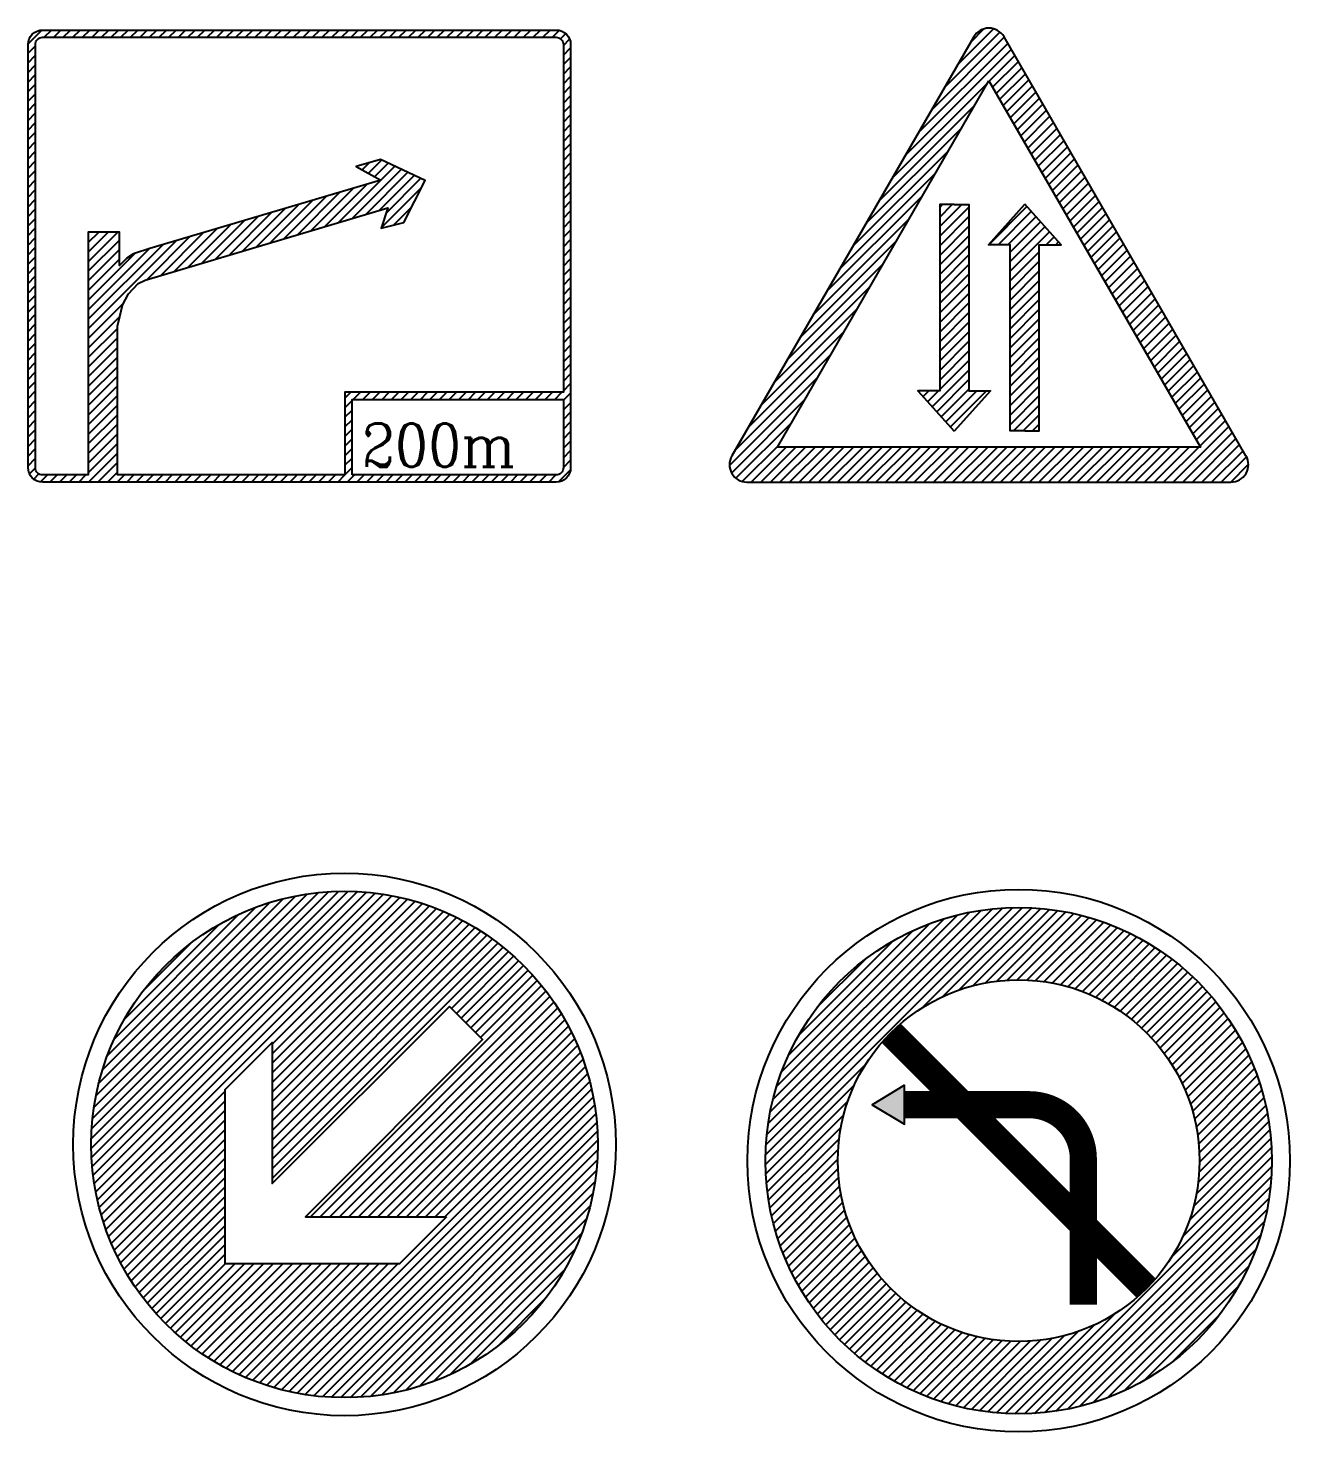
# Model space of a CAD drawing. Extents: x 1216 to 44401, y 2119 to 23617.
# Drawn here: x 9095 to 11420, y 18362 to 20950 of the extents above; entities that cross this region are included whole.
import ezdxf
from ezdxf.enums import TextEntityAlignment as Align

# ---------------------------------------------------------------- set-up
doc = ezdxf.new("R2010")
doc.units = 0
doc.header["$LTSCALE"] = 10
doc.header["$MEASUREMENT"] = 0
doc.layers.get('0').update_dxf_attribs({"linetype": 'CONTINUOUS'})
doc.styles.add('25', font='ROMANC.SHX', dxfattribs={"height": 1})

# ---------------------------------------------------------------- blocks, each defined once
blk = doc.blocks.new('*X4')
at = {"color": 0, "linetype": 'CONTINUOUS'}
for p, q in [((-0.5, 0.8082), (-0.4749, 0.8333)), ((-0.4705, 0.82), (-0.4571, 0.8333)), ((-0.4528, 0.82), (-0.4395, 0.8333)), ((-0.4351, 0.82), (-0.4218, 0.8333)), ((-0.4174, 0.82), (-0.4041, 0.8333)), ((-0.3998, 0.82), (-0.3864, 0.8333)), ((-0.3821, 0.82), (-0.3687, 0.8333)), ((-0.3644, 0.82), (-0.3511, 0.8333)), ((-0.3467, 0.82), (-0.3334, 0.8333)), ((-0.329, 0.82), (-0.3157, 0.8333)), ((-0.3114, 0.82), (-0.298, 0.8333)), ((-0.2937, 0.82), (-0.2804, 0.8333)), ((-0.276, 0.82), (-0.2627, 0.8333)), ((-0.2583, 0.82), (-0.245, 0.8333)), ((-0.2407, 0.82), (-0.2273, 0.8333)), ((-0.223, 0.82), (-0.2096, 0.8333)), ((-0.2053, 0.82), (-0.192, 0.8333)), ((-0.1876, 0.82), (-0.1743, 0.8333)), ((-0.1699, 0.82), (-0.1566, 0.8333)), ((-0.1523, 0.82), (-0.1389, 0.8333)), ((-0.1346, 0.82), (-0.1213, 0.8333)), ((-0.1169, 0.82), (-0.1036, 0.8333)), ((-0.0992, 0.82), (-0.0859, 0.8333)), ((-0.0816, 0.82), (-0.0682, 0.8333)), ((-0.0639, 0.82), (-0.0506, 0.8333)), ((-0.0462, 0.82), (-0.0329, 0.8333)), ((-0.0285, 0.82), (-0.0152, 0.8333)), ((-0.0109, 0.82), (0.0025, 0.8333)), ((0.0068, 0.82), (0.0202, 0.8333)), ((0.0245, 0.82), (0.0378, 0.8333)), ((0.0422, 0.82), (0.0555, 0.8333)), ((0.0599, 0.82), (0.0732, 0.8333)), ((0.0775, 0.82), (0.0909, 0.8333)), ((0.0952, 0.82), (0.1085, 0.8333)), ((0.1129, 0.82), (0.1262, 0.8333)), ((0.1306, 0.82), (0.1439, 0.8333)), ((0.1482, 0.82), (0.1616, 0.8333)), ((0.1659, 0.82), (0.1793, 0.8333)), ((0.1836, 0.82), (0.1969, 0.8333)), ((0.2013, 0.82), (0.2146, 0.8333)), ((0.219, 0.82), (0.2323, 0.8333)), ((0.2366, 0.82), (0.25, 0.8333)), ((0.2543, 0.82), (0.2676, 0.8333)), ((0.272, 0.82), (0.2853, 0.8333)), ((0.2897, 0.82), (0.303, 0.8333)), ((0.3073, 0.82), (0.3207, 0.8333)), ((0.325, 0.82), (0.3384, 0.8333)), ((0.3427, 0.82), (0.356, 0.8333)), ((0.3604, 0.82), (0.3737, 0.8333)), ((0.3781, 0.82), (0.3914, 0.8333)), ((0.3957, 0.82), (0.4091, 0.8333)), ((0.4134, 0.82), (0.4267, 0.8333)), ((0.4311, 0.82), (0.4444, 0.8333)), ((0.4488, 0.82), (0.4621, 0.8333)), ((0.4664, 0.82), (0.4791, 0.8327)), ((-0.5, 0.7905), (-0.4867, 0.8038)), ((0.4814, 0.8173), (0.4909, 0.8268)), ((0.4867, 0.8049), (0.4982, 0.8164)), ((-0.5, 0.7728), (-0.4867, 0.7861)), ((0.4867, 0.7872), (0.5, 0.8005)), ((0.4867, 0.7695), (0.5, 0.7828)), ((-0.5, 0.7551), (-0.4867, 0.7684)), ((-0.5, 0.7374), (-0.4867, 0.7508)), ((0.4867, 0.7518), (0.5, 0.7652)), ((-0.5, 0.7198), (-0.4867, 0.7331)), ((0.4867, 0.7342), (0.5, 0.7475)), ((0.4867, 0.7165), (0.5, 0.7298)), ((-0.5, 0.7021), (-0.4867, 0.7154)), ((0.4867, 0.6988), (0.5, 0.7121)), ((-0.5, 0.6844), (-0.4867, 0.6977)), ((-0.5, 0.6667), (-0.4867, 0.6801)), ((0.4867, 0.6811), (0.5, 0.6945)), ((0.4867, 0.6634), (0.5, 0.6768)), ((-0.5, 0.649), (-0.4867, 0.6624)), ((0.4867, 0.6458), (0.5, 0.6591)), ((-0.5, 0.6314), (-0.4867, 0.6447)), ((-0.5, 0.6137), (-0.4867, 0.627)), ((0.4867, 0.6281), (0.5, 0.6414)), ((0.4867, 0.6104), (0.5, 0.6237)), ((-0.5, 0.596), (-0.4867, 0.6093)), ((0.4867, 0.5927), (0.5, 0.6061)), ((-0.5, 0.5783), (-0.4867, 0.5917)), ((-0.5, 0.5607), (-0.4867, 0.574)), ((0.0971, 0.4861), (0.188, 0.5769)), ((0.116, 0.5756), (0.1293, 0.589)), ((0.1223, 0.4935), (0.2, 0.5712)), ((0.1273, 0.5692), (0.1518, 0.5938)), ((0.1386, 0.5629), (0.1639, 0.5881)), ((0.1499, 0.5565), (0.1759, 0.5825)), ((0.4867, 0.5751), (0.5, 0.5884)), ((0.4867, 0.5574), (0.5, 0.5707)), ((-0.5, 0.543), (-0.4867, 0.5563)), ((0.0468, 0.4711), (0.1245, 0.5488)), ((0.072, 0.4786), (0.1496, 0.5562)), ((0.1475, 0.501), (0.212, 0.5656)), ((0.1518, 0.47), (0.2261, 0.5443)), ((0.1601, 0.496), (0.2241, 0.56)), ((0.4867, 0.5397), (0.5, 0.553)), ((-0.5, 0.5253), (-0.4867, 0.5386)), ((-0.5, 0.5076), (-0.4867, 0.521)), ((-0.0539, 0.4411), (0.0242, 0.5192)), ((-0.0287, 0.4486), (0.0493, 0.5266)), ((-0.0036, 0.4561), (0.0743, 0.534)), ((0.0216, 0.4636), (0.0994, 0.5414)), ((0.4867, 0.522), (0.5, 0.5354)), ((0.4867, 0.5043), (0.5, 0.5177)), ((-0.5, 0.4899), (-0.4867, 0.5033)), ((-0.1294, 0.4186), (-0.0511, 0.4969)), ((-0.1043, 0.4261), (-0.026, 0.5043)), ((-0.0791, 0.4336), (-0.0009, 0.5118)), ((0.1728, 0.4733), (0.2077, 0.5082)), ((0.4867, 0.4867), (0.5, 0.5)), ((-0.5, 0.4723), (-0.4867, 0.4856)), ((-0.5, 0.4546), (-0.4867, 0.4679)), ((-0.2301, 0.3886), (-0.1514, 0.4673)), ((-0.205, 0.3961), (-0.1263, 0.4747)), ((-0.1798, 0.4036), (-0.1012, 0.4821)), ((-0.1546, 0.4111), (-0.0761, 0.4895)), ((0.4867, 0.469), (0.5, 0.4823)), ((-0.5, 0.4369), (-0.4867, 0.4502)), ((-0.3892, 0.4063), (-0.3345, 0.461)), ((-0.3892, 0.424), (-0.3522, 0.461)), ((-0.3892, 0.4417), (-0.3698, 0.461)), ((-0.3892, 0.4593), (-0.3875, 0.461)), ((-0.3892, 0.3886), (-0.3317, 0.4462)), ((-0.3892, 0.2826), (-0.2266, 0.4451)), ((-0.2805, 0.3736), (-0.2016, 0.4525)), ((-0.2553, 0.3811), (-0.1765, 0.4599)), ((0.4867, 0.4513), (0.5, 0.4646)), ((0.4867, 0.4336), (0.5, 0.447)), ((-0.5, 0.4192), (-0.4867, 0.4326)), ((-0.5, 0.4016), (-0.4867, 0.4149)), ((-0.3892, 0.3003), (-0.2517, 0.4377)), ((-0.3892, 0.3179), (-0.2769, 0.4302)), ((-0.3892, 0.371), (-0.3317, 0.4285)), ((-0.3892, 0.3356), (-0.3031, 0.4216)), ((0.4867, 0.416), (0.5, 0.4293)), ((-0.5, 0.3839), (-0.4867, 0.3972)), ((-0.3892, 0.3533), (-0.3317, 0.4108)), ((0.4867, 0.3983), (0.5, 0.4116)), ((0.4867, 0.3806), (0.5, 0.3939)), ((-0.5, 0.3662), (-0.4867, 0.3795)), ((0.4867, 0.3629), (0.5, 0.3763)), ((-0.5, 0.3485), (-0.4867, 0.3619)), ((-0.5, 0.3309), (-0.4867, 0.3442)), ((0.4867, 0.3452), (0.5, 0.3586)), ((0.4867, 0.3276), (0.5, 0.3409)), ((-0.5, 0.3132), (-0.4867, 0.3265)), ((-0.3892, 0.2649), (-0.3233, 0.3308)), ((0.4867, 0.3099), (0.5, 0.3232)), ((-0.5, 0.2955), (-0.4867, 0.3088)), ((-0.5, 0.2778), (-0.4867, 0.2912)), ((-0.3892, 0.2472), (-0.3308, 0.3056)), ((0.4867, 0.2922), (0.5, 0.3055)), ((0.4867, 0.2745), (0.5, 0.2879)), ((-0.5, 0.2601), (-0.4867, 0.2735)), ((-0.3892, 0.2295), (-0.3353, 0.2834)), ((-0.3892, 0.2119), (-0.3353, 0.2658)), ((0.4867, 0.2569), (0.5, 0.2702)), ((-0.5, 0.2425), (-0.4867, 0.2558)), ((-0.5, 0.2248), (-0.4867, 0.2381)), ((-0.3892, 0.1942), (-0.3353, 0.2481)), ((0.4867, 0.2392), (0.5, 0.2525)), ((0.4867, 0.2215), (0.5, 0.2348)), ((-0.5, 0.2071), (-0.4867, 0.2204)), ((-0.3892, 0.1765), (-0.3353, 0.2304)), ((-0.3892, 0.1588), (-0.3353, 0.2127)), ((0.4867, 0.2038), (0.5, 0.2172)), ((-0.5, 0.1894), (-0.4867, 0.2028)), ((-0.5, 0.1718), (-0.4867, 0.1851)), ((-0.3892, 0.1412), (-0.3353, 0.1951)), ((0.4867, 0.1861), (0.5, 0.1995)), ((0.4867, 0.1685), (0.5, 0.1818)), ((-0.5, 0.1541), (-0.4867, 0.1674)), ((-0.3892, 0.1235), (-0.3353, 0.1774)), ((-0.3892, 0.1058), (-0.3353, 0.1597)), ((0.0841, 0.1548), (0.095, 0.1658)), ((0.0994, 0.1524), (0.1127, 0.1658)), ((0.1171, 0.1524), (0.1304, 0.1658)), ((0.1347, 0.1524), (0.1481, 0.1658)), ((0.1524, 0.1524), (0.1658, 0.1658)), ((0.1701, 0.1524), (0.1834, 0.1658)), ((0.1878, 0.1524), (0.2011, 0.1658)), ((0.2055, 0.1524), (0.2188, 0.1658)), ((0.2231, 0.1524), (0.2365, 0.1658)), ((0.2408, 0.1524), (0.2541, 0.1658)), ((0.2585, 0.1524), (0.2718, 0.1658)), ((0.2762, 0.1524), (0.2895, 0.1658)), ((0.2938, 0.1524), (0.3072, 0.1658)), ((0.3115, 0.1524), (0.3249, 0.1658)), ((0.3292, 0.1524), (0.3425, 0.1658)), ((0.3469, 0.1524), (0.3602, 0.1658)), ((0.3646, 0.1524), (0.3779, 0.1658)), ((0.3822, 0.1524), (0.3956, 0.1658)), ((0.3999, 0.1524), (0.4132, 0.1658)), ((0.4176, 0.1524), (0.4309, 0.1658)), ((0.4353, 0.1524), (0.4486, 0.1658)), ((0.4529, 0.1524), (0.4663, 0.1658)), ((0.4706, 0.1524), (0.484, 0.1658)), ((0.4867, 0.1508), (0.5, 0.1641)), ((-0.5, 0.1364), (-0.4867, 0.1497)), ((-0.5, 0.1187), (-0.4867, 0.1321)), ((-0.3892, 0.0881), (-0.3353, 0.142)), ((0.0841, 0.1371), (0.0974, 0.1505)), ((0.0841, 0.1195), (0.0974, 0.1328)), ((0.4867, 0.1331), (0.5, 0.1464)), ((-0.5, 0.101), (-0.4867, 0.1144)), ((-0.3892, 0.0704), (-0.3353, 0.1243)), ((-0.3892, 0.0528), (-0.3353, 0.1067)), ((0.0841, 0.1018), (0.0974, 0.1151)), ((0.4867, 0.1154), (0.5, 0.1288)), ((0.4867, 0.0978), (0.5, 0.1111)), ((-0.5, 0.0834), (-0.4867, 0.0967)), ((-0.5, 0.0657), (-0.4867, 0.079)), ((-0.3892, 0.0351), (-0.3353, 0.089)), ((0.0841, 0.0841), (0.0974, 0.0974)), ((0.0841, 0.0664), (0.0974, 0.0798)), ((0.4867, 0.0801), (0.5, 0.0934)), ((-0.5, 0.048), (-0.4867, 0.0613)), ((-0.3892, 0.0174), (-0.3353, 0.0713)), ((-0.3889, 0), (-0.3353, 0.0536)), ((0.0841, 0.0487), (0.0974, 0.0621)), ((0.4867, 0.0624), (0.5, 0.0757)), ((0.4867, 0.0447), (0.5, 0.0581)), ((-0.5, 0.0303), (-0.4867, 0.0437)), ((-0.4974, 0.0152), (-0.4867, 0.026)), ((-0.3712, 0), (-0.3353, 0.036)), ((0.0841, 0.0311), (0.0974, 0.0444)), ((0.0841, 0.0134), (0.0974, 0.0267)), ((0.4867, 0.027), (0.5, 0.0404)), ((-0.4895, 0.0055), (-0.4799, 0.0151)), ((-0.477, 0.0003), (-0.464, 0.0133)), ((-0.4596, 0), (-0.4463, 0.0133)), ((-0.4419, 0), (-0.4286, 0.0133)), ((-0.4243, 0), (-0.4109, 0.0133)), ((-0.4066, 0), (-0.3933, 0.0133)), ((-0.3536, 0), (-0.3353, 0.0183)), ((-0.3359, 0), (-0.3225, 0.0133)), ((-0.3182, 0), (-0.3049, 0.0133)), ((-0.3005, 0), (-0.2872, 0.0133)), ((-0.2828, 0), (-0.2695, 0.0133)), ((-0.2652, 0), (-0.2518, 0.0133)), ((-0.2475, 0), (-0.2342, 0.0133)), ((-0.2298, 0), (-0.2165, 0.0133)), ((-0.2121, 0), (-0.1988, 0.0133)), ((-0.1945, 0), (-0.1811, 0.0133)), ((-0.1768, 0), (-0.1634, 0.0133)), ((-0.1591, 0), (-0.1458, 0.0133)), ((-0.1414, 0), (-0.1281, 0.0133)), ((-0.1237, 0), (-0.1104, 0.0133)), ((-0.1061, 0), (-0.0927, 0.0133)), ((-0.0884, 0), (-0.0751, 0.0133)), ((-0.0707, 0), (-0.0574, 0.0133)), ((-0.053, 0), (-0.0397, 0.0133)), ((-0.0354, 0), (-0.022, 0.0133)), ((-0.0177, 0), (-0.0043, 0.0133)), ((0, 0), (0.0133, 0.0133)), ((0.0177, 0), (0.031, 0.0133)), ((0.0354, 0), (0.0487, 0.0133)), ((0.053, 0), (0.0664, 0.0133)), ((0.0707, 0), (0.084, 0.0133)), ((0.0884, 0), (0.1017, 0.0133)), ((0.1061, 0), (0.1194, 0.0133)), ((0.1237, 0), (0.1371, 0.0133)), ((0.1414, 0), (0.1548, 0.0133)), ((0.1591, 0), (0.1724, 0.0133)), ((0.1768, 0), (0.1901, 0.0133)), ((0.1945, 0), (0.2078, 0.0133)), ((0.2121, 0), (0.2255, 0.0133)), ((0.2298, 0), (0.2431, 0.0133)), ((0.2475, 0), (0.2608, 0.0133)), ((0.2652, 0), (0.2785, 0.0133)), ((0.2828, 0), (0.2962, 0.0133)), ((0.3005, 0), (0.3139, 0.0133)), ((0.3182, 0), (0.3315, 0.0133)), ((0.3359, 0), (0.3492, 0.0133)), ((0.3536, 0), (0.3669, 0.0133)), ((0.3712, 0), (0.3846, 0.0133)), ((0.3889, 0), (0.4022, 0.0133)), ((0.4066, 0), (0.4199, 0.0133)), ((0.4243, 0), (0.4376, 0.0133)), ((0.4419, 0), (0.4553, 0.0133)), ((0.4596, 0), (0.473, 0.0133)), ((0.4776, 0.0004), (0.4996, 0.0224))]:
    blk.add_line(p, q, dxfattribs=at)
blk = doc.blocks.new('3')
at = {"linetype": 'CONTINUOUS'}
for points in [[(112.4306, 202.7661), (113.3773, 202.7661, -0.414214), (113.4039, 202.7395), (113.4039, 201.9595, -0.414214), (113.3773, 201.9328), (112.4306, 201.9328, -0.414214), (112.4039, 201.9595), (112.4039, 202.7395, -0.414214)], [(112.4306, 202.7528), (113.3773, 202.7528, -0.414214), (113.3906, 202.7395), (113.3906, 202.0986), (112.988, 202.0986), (112.988, 201.9461), (112.5686, 201.9461), (112.5686, 202.2205), (112.5731, 202.2381), (112.5781, 202.2587), (112.589, 202.2798), (112.6071, 202.2987), (112.6195, 202.3052), (113.0671, 202.4385), (113.055, 202.4007), (113.0964, 202.4111), (113.1361, 202.489), (113.0537, 202.5276), (113.0087, 202.5148), (113.054, 202.4891), (112.6282, 202.3634), (112.5985, 202.3537), (112.5857, 202.3456), (112.5723, 202.3323), (112.5723, 202.3938), (112.5147, 202.3938), (112.5147, 201.9461), (112.4306, 201.9461, -0.414214), (112.4173, 201.9595), (112.4173, 202.7395, -0.414214)], [(113.0014, 201.9461), (113.0014, 202.0852), (113.3906, 202.0852), (113.3906, 201.9595, -0.414214), (113.3773, 201.9461)]]:
    blk.add_lwpolyline(points, format="xyb", close=True, dxfattribs=at)
blk.add_blockref('*X4', (112.9039, 201.9328), dxfattribs=at)
at = {"linetype": 'CONTINUOUS', "style": '25', "width": 0.820967}
blk.add_text('200m', height=0.08, dxfattribs=at).set_placement((113.0188, 201.9609), (113.3034, 201.9609), align=Align.FIT)
blk = doc.blocks.new('*X5')
at = {"color": 0, "linetype": 'CONTINUOUS'}
for p, q in [((-0.0576, 0.7909), (0.0087, 0.8572)), ((-0.0335, 0.8327), (-0.0091, 0.8571)), ((-0.1301, 0.6654), (0.0348, 0.8303)), ((-0.1059, 0.7073), (0.0284, 0.8416)), ((-0.0818, 0.7491), (0.0204, 0.8512)), ((-0.1542, 0.6236), (0.0413, 0.8191)), ((0.0004, 0.7606), (0.0478, 0.8079)), ((0.0069, 0.7494), (0.0543, 0.7967)), ((0.0134, 0.7382), (0.0607, 0.7855)), ((-0.1784, 0.5818), (-0.0016, 0.7585)), ((0.0198, 0.7269), (0.0672, 0.7743)), ((0.0263, 0.7157), (0.0737, 0.7631)), ((0.0328, 0.7045), (0.0801, 0.7519)), ((0.0393, 0.6933), (0.0866, 0.7407)), ((0.0457, 0.6821), (0.0931, 0.7295)), ((-0.2025, 0.54), (-0.0257, 0.7167)), ((0.0522, 0.6709), (0.0996, 0.7183)), ((0.0587, 0.6597), (0.106, 0.7071)), ((-0.2267, 0.4981), (-0.0499, 0.6749)), ((0.0651, 0.6485), (0.1125, 0.6959)), ((0.0716, 0.6373), (0.119, 0.6847)), ((0.0781, 0.6261), (0.1254, 0.6734)), ((0.0845, 0.6149), (0.1319, 0.6622)), ((0.091, 0.6037), (0.1384, 0.651)), ((-0.2508, 0.4563), (-0.074, 0.6331)), ((0.0975, 0.5925), (0.1448, 0.6398)), ((0.104, 0.5813), (0.1513, 0.6286)), ((0.1104, 0.57), (0.1578, 0.6174)), ((0.1169, 0.5588), (0.1643, 0.6062)), ((-0.2749, 0.4145), (-0.0982, 0.5912)), ((0.1234, 0.5476), (0.1707, 0.595)), ((0.1298, 0.5364), (0.1772, 0.5838)), ((0.1363, 0.5252), (0.1837, 0.5726)), ((-0.2991, 0.3727), (-0.1223, 0.5494)), ((0.1428, 0.514), (0.1901, 0.5614)), ((0.1492, 0.5028), (0.1966, 0.5502)), ((0.1557, 0.4916), (0.2031, 0.539)), ((0.1622, 0.4804), (0.2096, 0.5278)), ((-0.3232, 0.3308), (-0.1465, 0.5076)), ((0.1687, 0.4692), (0.216, 0.5165)), ((0.1751, 0.458), (0.2225, 0.5053)), ((0.1816, 0.4468), (0.229, 0.4941)), ((0.1881, 0.4356), (0.2354, 0.4829)), ((0.1945, 0.4244), (0.2419, 0.4717)), ((-0.3474, 0.289), (-0.1706, 0.4658)), ((0.201, 0.4131), (0.2484, 0.4605)), ((0.2075, 0.4019), (0.2548, 0.4493)), ((-0.3715, 0.2472), (-0.1948, 0.4239)), ((0.214, 0.3907), (0.2613, 0.4381)), ((0.2204, 0.3795), (0.2678, 0.4269)), ((0.2269, 0.3683), (0.2743, 0.4157)), ((0.2334, 0.3571), (0.2807, 0.4045)), ((0.2398, 0.3459), (0.2872, 0.3933)), ((-0.3957, 0.2054), (-0.2189, 0.3821)), ((0.2463, 0.3347), (0.2937, 0.3821)), ((0.2528, 0.3235), (0.3001, 0.3708)), ((-0.4198, 0.1635), (-0.2431, 0.3403)), ((0.2592, 0.3123), (0.3066, 0.3596)), ((0.2657, 0.3011), (0.3131, 0.3484)), ((0.2722, 0.2899), (0.3196, 0.3372)), ((0.2787, 0.2787), (0.326, 0.326)), ((0.2851, 0.2675), (0.3325, 0.3148)), ((-0.444, 0.1217), (-0.2672, 0.2985)), ((0.2916, 0.2562), (0.339, 0.3036)), ((0.2981, 0.245), (0.3454, 0.2924)), ((0.3045, 0.2338), (0.3519, 0.2812)), ((0.311, 0.2226), (0.3584, 0.27)), ((0.3175, 0.2114), (0.3648, 0.2588)), ((-0.4681, 0.0799), (-0.2914, 0.2566)), ((0.324, 0.2002), (0.3713, 0.2476)), ((0.3304, 0.189), (0.3778, 0.2364)), ((-0.4781, 0.0522), (-0.3155, 0.2148)), ((0.3369, 0.1778), (0.3843, 0.2252)), ((0.3434, 0.1666), (0.3907, 0.2139)), ((0.3498, 0.1554), (0.3972, 0.2027)), ((0.3563, 0.1442), (0.4037, 0.1915)), ((-0.4743, 0.0384), (-0.3397, 0.173)), ((0.3628, 0.133), (0.4101, 0.1803)), ((0.3692, 0.1218), (0.4166, 0.1691)), ((0.3757, 0.1106), (0.4231, 0.1579)), ((-0.4662, 0.0288), (-0.3638, 0.1312)), ((0.3822, 0.0993), (0.4295, 0.1467)), ((0.3887, 0.0881), (0.436, 0.1355)), ((0.3398, 0.0216), (0.4425, 0.1243)), ((0.3574, 0.0216), (0.449, 0.1131)), ((-0.4546, 0.0227), (-0.388, 0.0893)), ((-0.4381, 0.0216), (-0.3734, 0.0863)), ((-0.4204, 0.0216), (-0.3557, 0.0863)), ((-0.4027, 0.0216), (-0.338, 0.0863)), ((-0.385, 0.0216), (-0.3203, 0.0863)), ((-0.3673, 0.0216), (-0.3026, 0.0863)), ((-0.3497, 0.0216), (-0.285, 0.0863)), ((-0.332, 0.0216), (-0.2673, 0.0863)), ((-0.3143, 0.0216), (-0.2496, 0.0863)), ((-0.2966, 0.0216), (-0.2319, 0.0863)), ((-0.279, 0.0216), (-0.2143, 0.0863)), ((-0.2613, 0.0216), (-0.1966, 0.0863)), ((-0.2436, 0.0216), (-0.1789, 0.0863)), ((-0.2259, 0.0216), (-0.1612, 0.0863)), ((-0.2082, 0.0216), (-0.1435, 0.0863)), ((-0.1906, 0.0216), (-0.1259, 0.0863)), ((-0.1729, 0.0216), (-0.1082, 0.0863)), ((-0.1552, 0.0216), (-0.0905, 0.0863)), ((-0.1375, 0.0216), (-0.0728, 0.0863)), ((-0.1199, 0.0216), (-0.0552, 0.0863)), ((-0.1022, 0.0216), (-0.0375, 0.0863)), ((-0.0845, 0.0216), (-0.0198, 0.0863)), ((-0.0668, 0.0216), (-0.0021, 0.0863)), ((-0.0491, 0.0216), (0.0156, 0.0863)), ((-0.0315, 0.0216), (0.0332, 0.0863)), ((-0.0138, 0.0216), (0.0509, 0.0863)), ((0.0039, 0.0216), (0.0686, 0.0863)), ((0.0216, 0.0216), (0.0863, 0.0863)), ((0.0392, 0.0216), (0.1039, 0.0863)), ((0.0569, 0.0216), (0.1216, 0.0863)), ((0.0746, 0.0216), (0.1393, 0.0863)), ((0.0923, 0.0216), (0.157, 0.0863)), ((0.11, 0.0216), (0.1747, 0.0863)), ((0.1276, 0.0216), (0.1923, 0.0863)), ((0.1453, 0.0216), (0.21, 0.0863)), ((0.163, 0.0216), (0.2277, 0.0863)), ((0.1807, 0.0216), (0.2454, 0.0863)), ((0.1983, 0.0216), (0.263, 0.0863)), ((0.216, 0.0216), (0.2807, 0.0863)), ((0.2337, 0.0216), (0.2984, 0.0863)), ((0.2514, 0.0216), (0.3161, 0.0863)), ((0.2691, 0.0216), (0.3338, 0.0863)), ((0.2867, 0.0216), (0.3514, 0.0863)), ((0.3044, 0.0216), (0.3691, 0.0863)), ((0.3221, 0.0216), (0.3868, 0.0863)), ((0.3751, 0.0216), (0.4554, 0.1019)), ((0.3928, 0.0216), (0.4619, 0.0907)), ((0.4105, 0.0216), (0.4684, 0.0795)), ((0.4282, 0.0216), (0.4748, 0.0682)), ((0.4458, 0.0216), (0.4782, 0.0539))]:
    blk.add_line(p, q, dxfattribs=at)
blk = doc.blocks.new('*X6')
at = {"color": 0}
for p, q in [((-0.0907, 0.4927), (-0.05, 0.5333)), ((-0.0907, 0.5103), (-0.0677, 0.5333)), ((-0.0907, 0.528), (-0.0854, 0.5333)), ((-0.0907, 0.475), (-0.0369, 0.5287)), ((-0.0907, 0.4573), (-0.0369, 0.5111)), ((-0.0907, 0.4396), (-0.0369, 0.4934)), ((-0.0907, 0.4219), (-0.0369, 0.4757)), ((-0.0907, 0.4043), (-0.0369, 0.458)), ((-0.0907, 0.3866), (-0.0369, 0.4403)), ((-0.0907, 0.3689), (-0.0369, 0.4227)), ((-0.0907, 0.3512), (-0.0369, 0.405)), ((-0.0907, 0.3336), (-0.0369, 0.3873)), ((-0.0907, 0.3159), (-0.0369, 0.3696)), ((-0.0907, 0.2982), (-0.0369, 0.352)), ((-0.0907, 0.2805), (-0.0369, 0.3343)), ((-0.0907, 0.2628), (-0.0369, 0.3166)), ((-0.0907, 0.2452), (-0.0369, 0.2989)), ((-0.0907, 0.2275), (-0.0369, 0.2813)), ((-0.0907, 0.2098), (-0.0369, 0.2636)), ((-0.0907, 0.1921), (-0.0369, 0.2459)), ((-0.1044, 0.1607), (-0.0369, 0.2282)), ((-0.0961, 0.1514), (-0.0369, 0.2105)), ((-0.1295, 0.1887), (-0.1281, 0.1901)), ((-0.1212, 0.1794), (-0.1105, 0.1901)), ((-0.1128, 0.17), (-0.0928, 0.1901)), ((-0.0877, 0.1421), (-0.0369, 0.1929)), ((-0.0793, 0.1328), (-0.0221, 0.1901)), ((-0.071, 0.1235), (-0.0044, 0.1901))]:
    blk.add_line(p, q, dxfattribs=at)
blk = doc.blocks.new('*X7')
at = {"color": 0}
for p, q in [((-0.0003, 0.4593), (0.0699, 0.5295)), ((0.0173, 0.4593), (0.0782, 0.5202)), ((0.035, 0.4593), (0.0866, 0.5109)), ((0.0391, 0.4457), (0.095, 0.5015)), ((0.0391, 0.428), (0.1033, 0.4922)), ((0.0391, 0.4103), (0.1117, 0.4829)), ((0.1057, 0.4593), (0.1201, 0.4736)), ((0.0391, 0.3927), (0.0929, 0.4464)), ((0.1234, 0.4593), (0.1284, 0.4643)), ((0.0391, 0.375), (0.0929, 0.4287)), ((0.0391, 0.3573), (0.0929, 0.4111)), ((0.0391, 0.3396), (0.0929, 0.3934)), ((0.0391, 0.3219), (0.0929, 0.3757)), ((0.0391, 0.3043), (0.0929, 0.358)), ((0.0391, 0.2866), (0.0929, 0.3404)), ((0.0391, 0.2689), (0.0929, 0.3227)), ((0.0391, 0.2512), (0.0929, 0.305)), ((0.0391, 0.2336), (0.0929, 0.2873)), ((0.0391, 0.2159), (0.0929, 0.2696)), ((0.0391, 0.1982), (0.0929, 0.252)), ((0.0391, 0.1805), (0.0929, 0.2343)), ((0.0391, 0.1628), (0.0929, 0.2166)), ((0.0391, 0.1452), (0.0929, 0.1989)), ((0.0391, 0.1275), (0.0929, 0.1813)), ((0.0453, 0.116), (0.0929, 0.1636)), ((0.063, 0.116), (0.0929, 0.1459)), ((0.0806, 0.116), (0.0929, 0.1282))]:
    blk.add_line(p, q, dxfattribs=at)
blk = doc.blocks.new('4')
at = {"color": 1, "linetype": 'CONTINUOUS'}
blk.add_lwpolyline([(113.7289, 201.9328), (114.6208, 201.9328, 0.57735), (114.6487, 201.9812), (114.2028, 202.7536, 0.57735), (114.1469, 202.7536), (113.701, 201.9812, 0.57735)], format="xyb", close=True, dxfattribs=at)
blk.add_lwpolyline([(114.1748, 202.6726), (114.5646, 201.9975), (113.7851, 201.9975)], close=True, dxfattribs=at)
for points in [[(114.111, 202.4446), (114.0841, 202.4446), (114.0841, 202.1013), (114.0441, 202.1013), (114.111, 202.0268)], [(114.111, 202.4446), (114.1379, 202.4446), (114.1379, 202.1013), (114.1779, 202.1013), (114.111, 202.0268)], [(114.2408, 202.0272), (114.2139, 202.0272), (114.2139, 202.3705), (114.1739, 202.3705), (114.2408, 202.445)], [(114.2408, 202.0272), (114.2677, 202.0272), (114.2677, 202.3705), (114.3078, 202.3705), (114.2408, 202.445)]]:
    blk.add_lwpolyline(points)
blk.add_blockref('*X5', (114.1748, 201.9112), dxfattribs=at)
for name in ['*X6', '*X7']:
    blk.add_blockref(name, (114.1748, 201.9112))
blk = doc.blocks.new('*X16')
at = {"color": 0}
for p, q in [((-0.4666, -0.007), (0.007, 0.4666)), ((-0.4665, 0.0108), (-0.0108, 0.4665)), ((-0.466, -0.0241), (0.0241, 0.466)), ((-0.4658, 0.0292), (-0.0292, 0.4658)), ((-0.4649, -0.0406), (0.0406, 0.4649)), ((-0.4641, 0.0485), (-0.0485, 0.4641)), ((-0.4632, -0.0566), (0.0566, 0.4632)), ((-0.4616, 0.0688), (-0.0688, 0.4616)), ((-0.4611, -0.0722), (0.0722, 0.4611)), ((-0.4584, -0.0872), (0.0872, 0.4584)), ((-0.4579, 0.0901), (-0.0901, 0.4579)), ((-0.4554, -0.1019), (0.1019, 0.4554)), ((-0.4528, 0.1129), (-0.1129, 0.4528)), ((-0.452, -0.1161), (0.1161, 0.452)), ((-0.446, 0.1374), (-0.1374, 0.446)), ((-0.1333, 0.1849), (0.13, 0.4482)), ((-0.1333, 0.1672), (0.1435, 0.444)), ((-0.4368, 0.1642), (-0.1642, 0.4368)), ((-0.4242, 0.1945), (-0.1945, 0.4242)), ((-0.1333, 0.1496), (0.1567, 0.4396)), ((-0.1333, 0.1319), (0.1696, 0.4348)), ((-0.1333, 0.1142), (0.1822, 0.4296)), ((-0.1333, 0.0965), (0.1944, 0.4242)), ((-0.1333, 0.0789), (0.2064, 0.4185)), ((-0.4056, 0.2308), (-0.2308, 0.4056)), ((-0.1333, 0.0612), (0.2181, 0.4126)), ((-0.1333, 0.0435), (0.2295, 0.4063)), ((-0.1333, 0.0258), (0.2407, 0.3998)), ((-0.1333, 0.0081), (0.2516, 0.393)), ((-0.3711, 0.283), (-0.283, 0.3711)), ((-0.1333, -0.0095), (0.2623, 0.386)), ((-0.1333, -0.0272), (0.2727, 0.3787)), ((-0.1333, -0.0449), (0.2828, 0.3712)), ((-0.1333, -0.0626), (0.2927, 0.3634)), ((0.1974, 0.2504), (0.3024, 0.3554)), ((0.2062, 0.2416), (0.3118, 0.3472)), ((0.2151, 0.2328), (0.321, 0.3387)), ((0.2239, 0.2239), (0.33, 0.33)), ((0.2328, 0.2151), (0.3387, 0.321)), ((0.2416, 0.2062), (0.3472, 0.3118)), ((-0.0626, -0.1333), (0.3634, 0.2927)), ((0.2504, 0.1974), (0.3554, 0.3024)), ((-0.0449, -0.1333), (0.3712, 0.2828)), ((-0.0272, -0.1333), (0.3787, 0.2727)), ((-0.0095, -0.1333), (0.386, 0.2623)), ((0.0081, -0.1333), (0.393, 0.2516)), ((0.0258, -0.1333), (0.3998, 0.2407)), ((0.0435, -0.1333), (0.4063, 0.2295)), ((0.0612, -0.1333), (0.4126, 0.2181)), ((0.0789, -0.1333), (0.4185, 0.2064)), ((0.0965, -0.1333), (0.4242, 0.1944)), ((0.1142, -0.1333), (0.4296, 0.1822)), ((0.1319, -0.1333), (0.4348, 0.1696)), ((0.1496, -0.1333), (0.4396, 0.1567)), ((0.1672, -0.1333), (0.444, 0.1435)), ((0.1849, -0.1333), (0.4482, 0.13)), ((-0.1161, -0.452), (0.452, 0.1161)), ((-0.4482, -0.13), (-0.2198, 0.0984)), ((-0.444, -0.1435), (-0.2198, 0.0807)), ((-0.1019, -0.4554), (0.4554, 0.1019)), ((-0.0872, -0.4584), (0.4584, 0.0872)), ((-0.4396, -0.1567), (-0.2198, 0.063)), ((-0.0722, -0.4611), (0.4611, 0.0722)), ((-0.0566, -0.4632), (0.4632, 0.0566)), ((-0.4348, -0.1696), (-0.2198, 0.0453)), ((-0.4296, -0.1822), (-0.2198, 0.0277)), ((-0.0406, -0.4649), (0.4649, 0.0406)), ((-0.4242, -0.1944), (-0.2198, 0.01)), ((-0.0241, -0.466), (0.466, 0.0241)), ((-0.007, -0.4666), (0.4666, 0.007)), ((-0.4185, -0.2064), (-0.2198, -0.0077)), ((-0.4126, -0.2181), (-0.2198, -0.0254)), ((0.0108, -0.4665), (0.4665, -0.0108)), ((-0.4063, -0.2295), (-0.2198, -0.0431)), ((0.0292, -0.4658), (0.4658, -0.0292)), ((0.0485, -0.4641), (0.4641, -0.0485)), ((-0.3998, -0.2407), (-0.2198, -0.0607)), ((0.0688, -0.4616), (0.4616, -0.0688)), ((-0.393, -0.2516), (-0.2198, -0.0784)), ((-0.386, -0.2623), (-0.2198, -0.0961)), ((0.0901, -0.4579), (0.4579, -0.0901)), ((-0.3787, -0.2727), (-0.2198, -0.1138)), ((0.1129, -0.4528), (0.4528, -0.1129)), ((-0.3712, -0.2828), (-0.2198, -0.1314)), ((-0.3634, -0.2927), (-0.2198, -0.1491)), ((0.1374, -0.446), (0.446, -0.1374)), ((-0.3554, -0.3024), (-0.2198, -0.1668)), ((0.1642, -0.4368), (0.4368, -0.1642)), ((-0.3472, -0.3118), (-0.2198, -0.1845)), ((-0.3387, -0.321), (-0.2198, -0.2022)), ((0.1945, -0.4242), (0.4242, -0.1945)), ((-0.33, -0.33), (-0.2198, -0.2198)), ((-0.321, -0.3387), (-0.2022, -0.2198)), ((-0.3118, -0.3472), (-0.1845, -0.2198)), ((-0.3024, -0.3554), (-0.1668, -0.2198)), ((-0.2927, -0.3634), (-0.1491, -0.2198)), ((-0.2828, -0.3712), (-0.1314, -0.2198)), ((-0.2727, -0.3787), (-0.1138, -0.2198)), ((-0.2623, -0.386), (-0.0961, -0.2198)), ((-0.2516, -0.393), (-0.0784, -0.2198)), ((-0.2407, -0.3998), (-0.0607, -0.2198)), ((-0.2295, -0.4063), (-0.0431, -0.2198)), ((-0.2181, -0.4126), (-0.0254, -0.2198)), ((-0.2064, -0.4185), (-0.0077, -0.2198)), ((-0.1944, -0.4242), (0.01, -0.2198)), ((-0.1822, -0.4296), (0.0277, -0.2198)), ((-0.1696, -0.4348), (0.0453, -0.2198)), ((-0.1567, -0.4396), (0.063, -0.2198)), ((-0.1435, -0.444), (0.0807, -0.2198)), ((-0.13, -0.4482), (0.0984, -0.2198)), ((0.2308, -0.4056), (0.4056, -0.2308)), ((0.283, -0.3711), (0.3711, -0.283))]:
    blk.add_line(p, q, dxfattribs=at)
blk = doc.blocks.new('12')
blk.add_lwpolyline([(113.1752, 200.5787), (113.0886, 200.4922), (112.7673, 200.4922), (112.7673, 200.8135), (112.8538, 200.9001), (112.8538, 200.6399), (113.1804, 200.9665), (113.2416, 200.9053), (112.915, 200.5787)], close=True)
at = {"color": 7}
blk.add_circle((112.9871, 200.712), 0.5, dxfattribs=at)
blk.add_circle((112.9871, 200.712), 0.4667)
at = {"color": 5}
blk.add_blockref('*X16', (112.9871, 200.712), dxfattribs=at)
blk = doc.blocks.new('*X17')
at = {"color": 0}
for p, q in [((0.0335, 0.5108), (0.4892, 0.9665)), ((0.0342, 0.5292), (0.4708, 0.9658)), ((0.0359, 0.5485), (0.4515, 0.9641)), ((0.0384, 0.5688), (0.4312, 0.9616)), ((0.0421, 0.5901), (0.4099, 0.9579)), ((0.3226, 0.7822), (0.507, 0.9666)), ((0.3611, 0.803), (0.5241, 0.966)), ((0.3906, 0.8149), (0.5406, 0.9649)), ((0.416, 0.8226), (0.5566, 0.9632)), ((0.4388, 0.8277), (0.5722, 0.9611)), ((0.4597, 0.8309), (0.5872, 0.9584)), ((0.0472, 0.6129), (0.3871, 0.9528)), ((0.054, 0.6374), (0.3626, 0.946)), ((0.0632, 0.6642), (0.3358, 0.9368)), ((0.4791, 0.8327), (0.6019, 0.9554)), ((0.4975, 0.8333), (0.6161, 0.952)), ((0.5148, 0.833), (0.63, 0.9482)), ((0.5313, 0.8319), (0.6435, 0.944)), ((0.5471, 0.83), (0.6567, 0.9396)), ((0.5623, 0.8275), (0.6696, 0.9348)), ((0.0758, 0.6945), (0.3055, 0.9242)), ((0.5769, 0.8244), (0.6822, 0.9296)), ((0.5909, 0.8207), (0.6944, 0.9242)), ((0.6044, 0.8166), (0.7064, 0.9185)), ((0.6175, 0.8119), (0.7181, 0.9126)), ((0.6301, 0.8069), (0.7295, 0.9063)), ((0.0944, 0.7308), (0.2692, 0.9056)), ((0.6423, 0.8014), (0.7407, 0.8998)), ((0.6541, 0.7956), (0.7516, 0.893)), ((0.6656, 0.7893), (0.7623, 0.886)), ((0.1289, 0.783), (0.217, 0.8711)), ((0.6766, 0.7827), (0.7727, 0.8787)), ((0.6873, 0.7757), (0.7828, 0.8712)), ((0.6977, 0.7684), (0.7927, 0.8634)), ((0.7077, 0.7607), (0.8024, 0.8554)), ((0.7174, 0.7527), (0.8118, 0.8472)), ((0.7267, 0.7444), (0.821, 0.8387)), ((0.7357, 0.7357), (0.83, 0.83)), ((0.7444, 0.7267), (0.8387, 0.821)), ((0.7527, 0.7174), (0.8472, 0.8118)), ((0.7607, 0.7077), (0.8554, 0.8024)), ((0.7684, 0.6977), (0.8634, 0.7927)), ((0.7757, 0.6873), (0.8712, 0.7828)), ((0.7827, 0.6766), (0.8787, 0.7727)), ((0.7893, 0.6656), (0.886, 0.7623)), ((0.7956, 0.6541), (0.893, 0.7516)), ((0.8014, 0.6423), (0.8998, 0.7407)), ((0.8069, 0.6301), (0.9063, 0.7295)), ((0.8119, 0.6175), (0.9126, 0.7181)), ((0.8166, 0.6044), (0.9185, 0.7064)), ((0.0334, 0.493), (0.2178, 0.6774)), ((0.8207, 0.5909), (0.9242, 0.6944)), ((0.8244, 0.5769), (0.9296, 0.6822)), ((0.8275, 0.5623), (0.9348, 0.6696)), ((0.83, 0.5471), (0.9396, 0.6567)), ((0.034, 0.4759), (0.197, 0.6389)), ((0.8319, 0.5313), (0.944, 0.6435)), ((0.833, 0.5148), (0.9482, 0.63)), ((0.0351, 0.4594), (0.1851, 0.6094)), ((0.8327, 0.4791), (0.9554, 0.6019)), ((0.8333, 0.4975), (0.952, 0.6161)), ((0.0368, 0.4434), (0.1774, 0.584)), ((0.8277, 0.4388), (0.9611, 0.5722)), ((0.8309, 0.4597), (0.9584, 0.5872)), ((0.0389, 0.4278), (0.1723, 0.5612)), ((0.8226, 0.416), (0.9632, 0.5566)), ((0.0416, 0.4128), (0.1691, 0.5403)), ((0.0446, 0.3981), (0.1673, 0.5209)), ((0.803, 0.3611), (0.966, 0.5241)), ((0.8149, 0.3906), (0.9649, 0.5406)), ((0.048, 0.3839), (0.1667, 0.5025)), ((0.7822, 0.3226), (0.9666, 0.507)), ((0.0518, 0.37), (0.167, 0.4852)), ((0.056, 0.3565), (0.1681, 0.4687)), ((0.5108, 0.0335), (0.9665, 0.4892)), ((0.5292, 0.0342), (0.9658, 0.4708)), ((0.0604, 0.3433), (0.17, 0.4529)), ((0.5485, 0.0359), (0.9641, 0.4515)), ((0.0652, 0.3304), (0.1725, 0.4377)), ((0.0704, 0.3178), (0.1756, 0.4231)), ((0.5688, 0.0384), (0.9616, 0.4312)), ((0.0758, 0.3056), (0.1793, 0.4091)), ((0.0815, 0.2936), (0.1834, 0.3956)), ((0.5901, 0.0421), (0.9579, 0.4099)), ((0.0874, 0.2819), (0.1881, 0.3825)), ((0.0937, 0.2705), (0.1931, 0.3699)), ((0.6129, 0.0472), (0.9528, 0.3871)), ((0.6374, 0.054), (0.946, 0.3626)), ((0.1002, 0.2593), (0.1986, 0.3577)), ((0.107, 0.2484), (0.2044, 0.3459)), ((0.114, 0.2377), (0.2107, 0.3344)), ((0.1213, 0.2273), (0.2173, 0.3234)), ((0.1288, 0.2172), (0.2243, 0.3127)), ((0.6642, 0.0632), (0.9368, 0.3358)), ((0.1366, 0.2073), (0.2316, 0.3023)), ((0.1446, 0.1976), (0.2393, 0.2923)), ((0.6945, 0.0758), (0.9242, 0.3055)), ((0.1528, 0.1882), (0.2473, 0.2826)), ((0.1613, 0.179), (0.2556, 0.2733)), ((0.17, 0.17), (0.2643, 0.2643)), ((0.7308, 0.0944), (0.9056, 0.2692)), ((0.179, 0.1613), (0.2733, 0.2556)), ((0.1882, 0.1528), (0.2826, 0.2473)), ((0.1976, 0.1446), (0.2923, 0.2393)), ((0.2073, 0.1366), (0.3023, 0.2316)), ((0.2172, 0.1288), (0.3127, 0.2243)), ((0.2273, 0.1213), (0.3234, 0.2173)), ((0.2377, 0.114), (0.3344, 0.2107)), ((0.493, 0.0334), (0.6774, 0.2178)), ((0.783, 0.1289), (0.8711, 0.217)), ((0.2484, 0.107), (0.3459, 0.2044)), ((0.2593, 0.1002), (0.3577, 0.1986)), ((0.2705, 0.0937), (0.3699, 0.1931)), ((0.2819, 0.0874), (0.3825, 0.1881)), ((0.2936, 0.0815), (0.3956, 0.1834)), ((0.4594, 0.0351), (0.6094, 0.1851)), ((0.4759, 0.034), (0.6389, 0.197)), ((0.3056, 0.0758), (0.4091, 0.1793)), ((0.3178, 0.0704), (0.4231, 0.1756)), ((0.3304, 0.0652), (0.4377, 0.1725)), ((0.3433, 0.0604), (0.4529, 0.17)), ((0.3565, 0.056), (0.4687, 0.1681)), ((0.37, 0.0518), (0.4852, 0.167)), ((0.3839, 0.048), (0.5025, 0.1667)), ((0.3981, 0.0446), (0.5209, 0.1673)), ((0.4128, 0.0416), (0.5403, 0.1691)), ((0.4278, 0.0389), (0.5612, 0.1723)), ((0.4434, 0.0368), (0.584, 0.1774))]:
    blk.add_line(p, q, dxfattribs=at)
blk = doc.blocks.new('*U18')
blk.add_solid([(-0.2703, 0.1032), (-0.2104, 0.0671), (-0.2104, 0.1393)])
blk = doc.blocks.new('13')
at = {"color": 1, "const_width": 0.05}
blk.add_lwpolyline([(113.994, 200.9178), (114.4654, 200.4464)], dxfattribs=at)
blk.add_lwpolyline([(114.0193, 200.8214), (113.9594, 200.7853), (114.0193, 200.7492)], close=True)
blk.add_lwpolyline([(114.0193, 200.8214), (113.9594, 200.7853), (114.0193, 200.7492)], close=True)
at = {"const_width": 0.05}
blk.add_lwpolyline([(114.0193, 200.7853), (114.2489, 200.7853, -0.414214), (114.3489, 200.6853), (114.3489, 200.4168)], format="xyb", dxfattribs=at)
at = {"color": 7}
blk.add_circle((114.2297, 200.6821), 0.5, dxfattribs=at)
for radius in [0.4667, 0.3333]:
    blk.add_circle((114.2297, 200.6821), radius)
at = {"color": 1}
blk.add_blockref('*X17', (113.7297, 200.1821), dxfattribs=at)
blk.add_blockref('*U18', (114.2297, 200.6821))

msp = doc.modelspace()

# ---------------------------------------------------------------- block references
at = {"xscale": 1000, "yscale": 1000, "zscale": 1000}
for name in ['3', '4', '12', '13']:
    msp.add_blockref(name, (-103309.3, -181820), dxfattribs=at)

doc.saveas('drawing.dxf')
